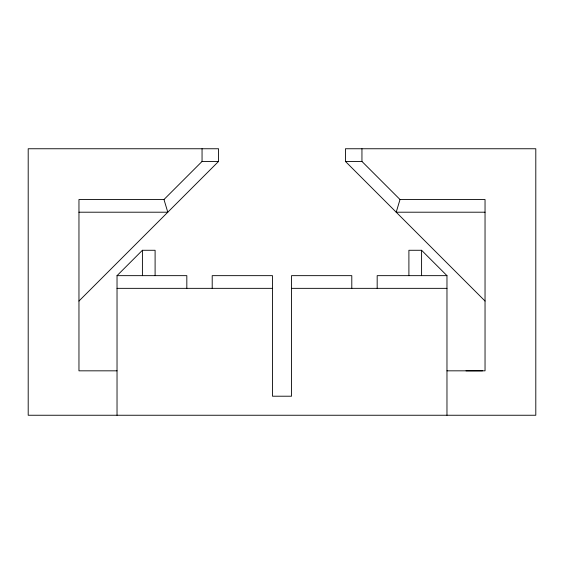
<?xml version="1.0" encoding="UTF-8"?>
<svg xmlns="http://www.w3.org/2000/svg" width="564" height="564" viewBox="0 0 564 564"><rect width="100%" height="100%" fill="white"/><g stroke="black" fill="none" stroke-linecap="round" stroke-linejoin="round"><path stroke-width="0.85" d="M78.96 301.035L218.55 161.445L218.55 148.755L28.2 148.755L28.2 415.245L535.8 415.245L535.8 148.755L345.45 148.755L345.45 161.445L361.947 161.445L400.017 199.515L396.21 212.205L485.04 212.205M117.03 370.83L78.96 370.83L78.96 199.515L163.983 199.515L202.053 161.445L218.55 161.445M117.03 415.245L117.03 275.655L142.41 250.275L155.1 250.275L155.1 275.655M400.017 199.515L485.04 199.515L485.04 370.83L446.97 370.83M78.96 212.205L167.79 212.205L163.983 199.515M446.97 415.245L446.97 275.655L421.59 250.275L408.9 250.275L408.9 275.655M117.03 275.655L186.825 275.655L186.825 288.345M446.97 275.655L377.175 275.655L377.175 288.345M117.03 288.345L272.482 288.345M291.517 288.345L446.97 288.345M466.005 370.83L482.502 370.823M345.45 161.445L485.04 301.035M421.59 250.275L421.59 275.655M361.947 148.755L361.947 161.445M351.795 288.345L351.795 275.655L291.517 275.655L291.517 396.21L272.482 396.21L272.482 275.655L212.205 275.655L212.205 288.345M202.053 148.755L202.053 161.445M142.41 250.275L142.41 275.655"/></g></svg>
